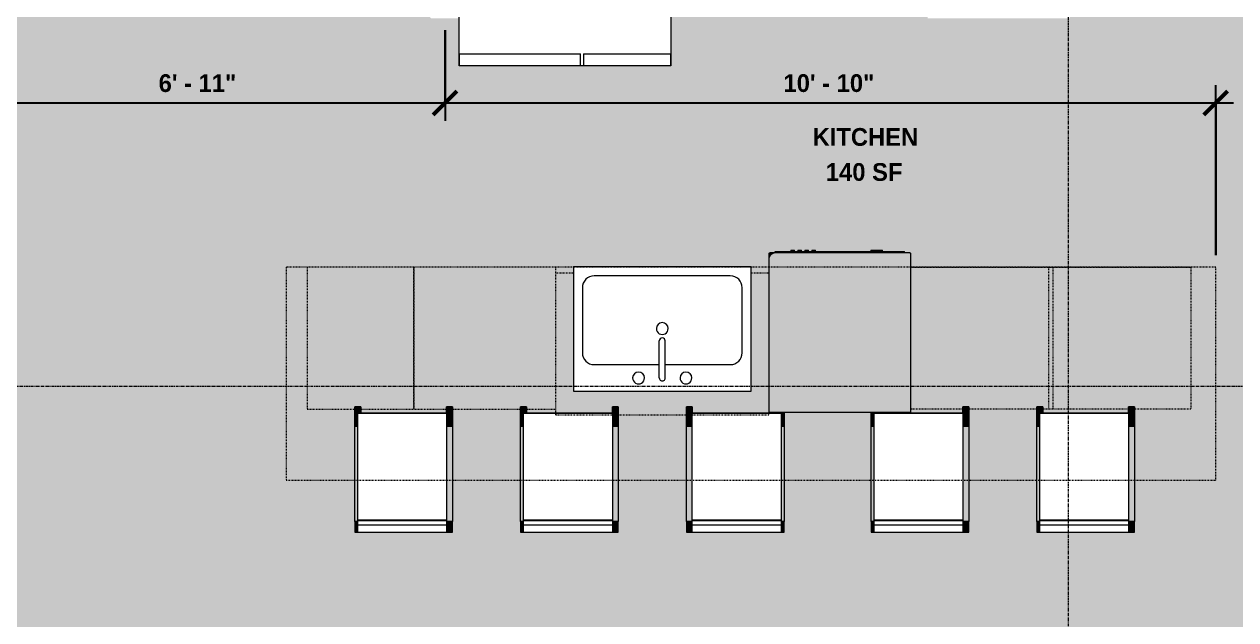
# Model space of a CAD drawing. Header units: inches. Extents: x -4105 to -1989, y 9836 to 11159.
# Drawn here: x -2349.7 to -2145.1, y 10127.8 to 10228.4 of the extents above; entities that cross this region are included whole.
import ezdxf

# ---------------------------------------------------------------- set-up
doc = ezdxf.new("R2010")
doc.units = ezdxf.units.IN
doc.header["$MEASUREMENT"] = 0
doc.linetypes.add('Dash', pattern=[0.25, 0.125, -0.125])
doc.linetypes.add('Grid Line 1_2_', pattern=[0.875, 0.5, -0.125, 0.125, -0.125])
for name, color, linetype, lineweight in [('0-1', 7, 'Continuous', 5), ('0-2', 7, 'Continuous', 9), ('A-ANNO-DIMS-1', 211, 'Continuous', 30), ('A-ANNO-DIMS-64', 211, 'Continuous', 9), ('A-AREA-IDEN', 2, 'Continuous', 9), ('A-AREA-PATT-2', 141, 'Continuous', 9), ('I-FURN', 30, 'Continuous', 9), ('P-SANR-FIXT', 6, 'Continuous', 9), ('Q-CASE-2', 31, 'Dash', 9), ('Q-CASE-HDLN', 31, 'Dash', 9), ('Q-SPCQ', 91, 'Continuous', 9), ('S-GRID-1', 1, 'Grid Line 1_2_', 9)]:
    doc.layers.add(name, color=color, linetype=linetype, lineweight=lineweight)
doc.styles.add('Century Gothic_B', font='GOTHICB.TTF', dxfattribs={"height": 3})
doc.dimstyles.new('OD_-_HS_-__1__Tol__', dxfattribs={"dimscale": 12, "dimtxt": 3.132505, "dimasz": 0.333333, "dimexe": 0.25, "dimexo": 0.166667, "dimgap": 0.083333, "dimtad": 1, "dimdec": 0, "dimzin": 3, "dimdsep": 46, "dimlunit": 4, "dimtxsty": 'Century Gothic_B', "dimblk1": 'OBLIQUE', "dimblk2": 'OBLIQUE', "dimsah": 1, "dimcen": 0.09, "dimdle": 0.25, "dimazin": 0, "dimtfac": 1, "dimtdec": 4, "dimtix": 1, "dimtmove": 0, "dimatfit": 3, "dimfxl": 1, "dimtvp": 1, "dimtfill": 1, "dimfrac": 2, "dimtolj": 1, "dimtzin": 0, "dimlwd": 30, "dimlwe": 30, "dimarcsym": 2})

# ---------------------------------------------------------------- blocks, each defined once
blk = doc.blocks.new('Refrigerator_-_Side-by-Side_6047 - 36_ X 30_-1372843-ENLARGED FLOOR PLAN - 1ST FLOOR PLAN - WEST')
at = {"layer": 'Q-SPCQ'}
for p, q in [((-17.88, 15.58), (17.87, 15.58)), ((-17.88, -14.42), (-17.88, 15.58)), ((-17.88, 15.58), (-3.13, 15.58)), ((-17.88, 15.58), (-17.88, 13.58)), ((-3.13, 13.58), (-3.13, 15.58)), ((-2.63, 15.58), (17.87, 15.58)), ((-2.63, 15.58), (-2.63, 13.58)), ((17.87, 15.58), (17.87, -14.42)), ((17.87, 13.58), (17.87, 15.58)), ((-3.13, 13.58), (-17.88, 13.58)), ((17.87, 13.58), (-2.63, 13.58)), ((17.87, -14.42), (-17.88, -14.42))]:
    blk.add_line(p, q, dxfattribs=at)
blk = doc.blocks.new('Sink Kitchen-Single - 30_ x 21_-V4-ENLARGED FLOOR PLAN - 1ST FLOOR PLAN - WEST')
at = {"layer": 'P-SANR-FIXT'}
for p, q in [((15.62, 10.59), (-14.38, 10.59)), ((-14.38, 10.59), (-14.38, -10.41)), ((15.62, -10.41), (15.62, 10.59)), ((0.12, 8.34), (0.12, 2.09)), ((1.12, 8.34), (1.12, 2.09)), ((0.12, 6.09), (-10.88, 6.09)), ((12.12, 6.09), (1.12, 6.09)), ((-12.88, 4.09), (-12.88, -6.91)), ((14.12, -6.91), (14.12, 4.09)), ((-10.88, -8.91), (12.12, -8.91)), ((-14.38, -10.41), (15.62, -10.41))]:
    blk.add_line(p, q, dxfattribs=at)
for centre, radius, start, end in [((-3.38, 8.34), 1, 360, 180), ((-3.38, 8.34), 1, 180, 0), ((0.62, 8.34), 0.5, 360, 180), ((4.62, 8.34), 1, 360, 180), ((4.62, 8.34), 1, 180, 360), ((-10.88, 4.09), 2, 90, 180), ((12.12, 4.09), 2, 360, 90), ((0.62, 2.09), 0.5, 180, 0), ((0.62, 0), 1, 360, 180), ((0.62, 0), 1, 180, 0), ((-10.88, -6.91), 2, 180, 270), ((12.12, -6.91), 2, 270, 0)]:
    blk.add_arc(centre, radius, start, end, dxfattribs=at)
blk = doc.blocks.new('Dishwasher_15404 - 34_ counter-V26-ENLARGED FLOOR PLAN - 1ST FLOOR PLAN - WEST')
at = {"layer": 'Q-SPCQ'}
for points in [[(0, 0), (26.73, 0.01), (26.82, 0.06), (26.87, 0.2), (26.87, 22.93), (26.84, 23.21), (26.68, 23.53), (26.56, 23.69), (26.3, 23.87), (26.08, 23.96), (25.8, 24), (0, 24), (0, 6.59)], [(25.8, 24), (26.08, 23.96), (26.34, 23.86), (26.56, 23.69), (26.73, 23.46), (26.84, 23.21), (26.87, 22.93), (26.87, 23.8), (26.82, 23.94), (26.68, 24), (25.99, 24)], [(26.87, 21.86), (26.87, 1.09), (27.12, 1.09), (27.12, 22.91), (26.87, 22.91)], [(27.12, 19.69), (27.37, 19.69), (27.37, 20.28), (27.12, 20.28)], [(27.12, 18.51), (27.37, 18.51), (27.37, 19.1), (27.12, 19.1)], [(27.12, 17.33), (27.37, 17.33), (27.37, 17.92), (27.12, 17.92)], [(27.12, 16.15), (27.37, 16.15), (27.37, 16.74), (27.12, 16.74)], [(27.12, 6.59), (27.12, 5.81), (27.37, 5.81), (27.37, 6.79), (27.12, 6.79), (27.12, 6.66)], [(27.12, 5.11), (27.12, 4.82), (27.37, 4.82), (27.37, 5.81), (27.12, 5.81), (27.12, 5.32)]]:
    blk.add_hatch(color=256, dxfattribs=at).paths.add_polyline_path(points, flags=0)
for p, q in [((0, 24), (0, 0)), ((25.8, 24), (0, 24)), ((26.68, 24), (25.8, 24)), ((26.87, 22.93), (26.87, 23.8)), ((26.87, 0.2), (26.87, 22.93)), ((26.87, 22.91), (27.12, 22.91)), ((27.12, 22.91), (27.12, 1.09)), ((27.37, 20.28), (27.12, 20.28)), ((27.12, 19.69), (27.37, 19.69)), ((27.37, 19.1), (27.12, 19.1)), ((27.12, 18.51), (27.37, 18.51)), ((27.37, 19.1), (27.37, 18.51)), ((27.37, 20.28), (27.37, 19.69)), ((27.37, 17.92), (27.12, 17.92)), ((27.12, 17.33), (27.37, 17.33)), ((27.37, 16.74), (27.12, 16.74)), ((27.37, 17.92), (27.37, 17.33)), ((27.37, 16.74), (27.37, 16.15)), ((27.12, 16.15), (27.37, 16.15)), ((27.37, 6.79), (27.12, 6.79)), ((27.37, 6.79), (27.37, 5.81)), ((27.12, 4.82), (27.37, 4.82)), ((27.37, 5.81), (27.37, 4.82)), ((26.87, 1.09), (27.12, 1.09)), ((0, 0), (26.68, 0))]:
    blk.add_line(p, q, dxfattribs=at)
for centre, radius, start, end in [((25.8, 22.93), 1.07, 360, 90), ((26.68, 23.8), 0.197, 0, 90), ((26.68, 0.2), 0.197, 270, 360), ((26.68, 0.2), 0.197, 285, 345)]:
    blk.add_arc(centre, radius, start, end, dxfattribs=at)
blk = doc.blocks.new('OD_CW_Countertop - OD_CW_Countertop-2216630-ENLARGED FLOOR PLAN - 1ST FLOOR PLAN - WEST')
at = {"layer": 'Q-CASE-HDLN'}
for p, q in [((157.76, 24), (0.74, 24)), ((0.74, 24), (0.74, -12)), ((157.76, -12), (157.76, 24)), ((0.74, -12), (157.76, -12))]:
    blk.add_line(p, q, dxfattribs=at)
blk = doc.blocks.new('Bar_Stool_6722_1_ - Bar_Stool_6722_1_-V27-ENLARGED FLOOR PLAN - 1ST FLOOR PLAN - WEST')
at = {"layer": 'I-FURN'}
for points in [[(0.81, 19.21), (1, 19.24), (1, 21.13), (0, 21.13), (0, 19.21), (0.5, 19.21)], [(0.5, 17.72), (0.5, 19.21), (0, 19.21), (0, 17.72)], [(1, 17.72), (1, 19.21), (0.5, 19.21), (0.5, 17.72), (0.81, 17.72)], [(10.94, 19.99), (15.5, 19.99), (15.5, 20.14), (1, 20.14), (1, 19.99)], [(16, 19.21), (16.5, 19.24), (16.5, 20.28), (15.5, 20.28), (15.5, 19.99), (16, 19.99), (16, 19.22)], [(16, 17.72), (16.5, 17.72), (16.5, 19.21), (16, 19.21), (16, 18.08)], [(0.81, 1.78), (1, 1.78), (1, 17.72), (0, 17.72), (0, 1.78)], [(16.5, 1.78), (16.5, 17.72), (16, 17.72), (16, 1.78), (16.08, 1.78)], [(0.81, 0.98), (1, 0.98), (1, 1.78), (0, 1.78), (0, 0.98)], [(0.81, 0), (1, 0), (1, 0.98), (0, 0.98), (0, 0)], [(16.08, 0.98), (16.5, 0.98), (16.5, 1.78), (16, 1.78), (16, 0.98)], [(16, 0), (16.5, 0), (16.5, 0.98), (16, 0.98), (16, 0.3)]]:
    blk.add_hatch(color=256, dxfattribs=at).paths.add_polyline_path(points, flags=0)
for p, q in [((0, 19.21), (0, 21.13)), ((1, 21.13), (0, 21.13)), ((1, 21.13), (1, 20.14)), ((0, 17.72), (0, 19.21)), ((1, 20.14), (15.5, 20.14)), ((1, 20.14), (1, 20.06)), ((1, 20.06), (1, 19.99)), ((16, 20), (1, 20)), ((1, 19.89), (1, 19.99)), ((1, 17.63), (1, 19.89)), ((15.5, 20.14), (15.5, 20.28)), ((15.5, 20.06), (15.5, 20.14)), ((15.5, 19.98), (15.5, 20.06)), ((16, 19.99), (16, 19.89)), ((16, 19.89), (16, 17.63)), ((16.5, 20.28), (16.5, 19.21)), ((16.5, 19.21), (16.5, 17.72)), ((0, 1.78), (0, 17.72)), ((1, 2.03), (1, 17.63)), ((16, 17.63), (16, 2.03)), ((16.5, 17.72), (16.5, 1.78)), ((1, 1.78), (0, 1.78)), ((0, 1.78), (0, 0.98)), ((1, 0.98), (0, 0.98)), ((0, 0.98), (0, 0)), ((1, 1.91), (1, 2.03)), ((16, 2.03), (1, 2.03)), ((1, 1.24), (1, 1.91)), ((16, 1.91), (1, 1.91)), ((1, 0), (1, 1.24)), ((1, 1.24), (16, 1.24)), ((16, 2.03), (16, 1.91)), ((16, 1.91), (16, 1.24)), ((16.5, 1.78), (16, 1.78)), ((16, 1.24), (16, 0)), ((16.5, 0.98), (16, 0.98)), ((16.5, 0.98), (16.5, 1.78)), ((16.5, 0), (16.5, 0.98)), ((0, 0), (1, 0)), ((1, 0), (16, 0)), ((16, 0), (16.5, 0))]:
    blk.add_line(p, q, dxfattribs=at)
blk = doc.blocks.new('Bar_Stool_6722_1_ - Bar_Stool_6722_1_-V28-ENLARGED FLOOR PLAN - 1ST FLOOR PLAN - WEST')
at = {"layer": 'I-FURN'}
for points in [[(16, 0), (16, -0.98), (16.5, -0.98), (16.5, 0)], [(1, 0), (0, 0), (0, -0.98), (1, -0.98), (1, -0.3)], [(1, -0.98), (0, -0.98), (0, -1.78), (1, -1.78), (1, -1.24)], [(1, -1.78), (0, -1.78), (0, -17.72), (1, -17.72), (1, -1.91)], [(16.5, -0.98), (16, -0.98), (16, -1.78), (16.5, -1.78), (16.5, -1.24)], [(16.5, -1.78), (16, -1.78), (16, -17.72), (16.5, -17.72), (16.5, -9.84)], [(0.5, -17.72), (0, -17.72), (0, -19.21), (0.5, -19.21), (0.5, -18.08)], [(1, -17.72), (0.5, -17.72), (0.5, -19.21), (1, -19.21), (1, -17.97)], [(16, -17.72), (16, -19.21), (16.5, -19.21), (16.5, -17.72)], [(1, -19.21), (0, -19.24), (0, -21.13), (1, -21.13), (1, -19.22)], [(13.84, -19.99), (1, -19.99), (1, -20.14), (15.5, -20.14), (15.5, -19.99)], [(16, -19.21), (16, -19.99), (15.5, -19.99), (15.5, -21.13), (16.5, -21.13), (16.5, -19.21)]]:
    blk.add_hatch(color=256, dxfattribs=at).paths.add_polyline_path(points, flags=0)
for p, q in [((1, 0), (0, 0)), ((0, 0), (0, -0.98)), ((0, -0.98), (1, -0.98)), ((0, -0.98), (0, -1.78)), ((0, -1.78), (1, -1.78)), ((0, -17.72), (0, -1.78)), ((1, -1.24), (1, 0)), ((16, 0), (1, 0)), ((1, -1.91), (1, -1.24)), ((16, -1.24), (1, -1.24)), ((1, -1.91), (16, -1.91)), ((1, -2.03), (1, -1.91)), ((1, -17.63), (1, -2.03)), ((1, -2.03), (16, -2.03)), ((16.5, 0), (16, 0)), ((16, 0), (16, -1.24)), ((16, -0.98), (16.5, -0.98)), ((16, -1.24), (16, -1.91)), ((16, -1.78), (16.5, -1.78)), ((16, -1.91), (16, -2.03)), ((16, -2.03), (16, -17.63)), ((16.5, -0.98), (16.5, 0)), ((16.5, -1.78), (16.5, -0.98)), ((16.5, -1.78), (16.5, -17.72)), ((0, -19.21), (0, -17.72)), ((1, -19.89), (1, -17.63)), ((16, -17.63), (16, -19.89)), ((16.5, -17.72), (16.5, -19.21)), ((0, -21.13), (0, -19.21)), ((1, -19.99), (1, -19.89)), ((1, -19.99), (1, -20.06)), ((1, -20), (16, -20)), ((1, -20.06), (1, -20.14)), ((15.5, -20.14), (1, -20.14)), ((1, -20.14), (1, -21.13)), ((15.5, -20.06), (15.5, -19.98)), ((15.5, -20.14), (15.5, -20.06)), ((15.5, -21.13), (15.5, -20.14)), ((16, -19.89), (16, -19.99)), ((16.5, -19.21), (16.5, -21.13)), ((0, -21.13), (1, -21.13)), ((15.5, -21.13), (16.5, -21.13))]:
    blk.add_line(p, q, dxfattribs=at)
blk = doc.blocks.new('Bar_Stool_6722_1_ - Bar_Stool_6722_1_-V29-ENLARGED FLOOR PLAN - 1ST FLOOR PLAN - WEST')
at = {"layer": 'I-FURN'}
for points in [[(1, 0), (0, 0), (0, -0.98), (1, -0.98), (1, -0.3)], [(16, 0), (16, -0.98), (16.5, -0.98), (16.5, 0), (16.37, 0)], [(1, -0.98), (0, -0.98), (0, -1.78), (1, -1.78), (1, -1.24)], [(1, -1.78), (0, -1.78), (0, -17.72), (1, -17.72), (1, -1.91)], [(16.37, -0.98), (16, -0.98), (16, -1.78), (16.5, -1.78), (16.5, -0.98)], [(16, -1.78), (16, -17.72), (16.5, -17.72), (16.5, -1.78), (16.37, -1.78)], [(0.5, -17.72), (0, -17.72), (0, -19.21), (0.5, -19.21), (0.5, -18.08)], [(1, -17.72), (0.5, -17.72), (0.5, -19.21), (1, -19.21), (1, -17.97)], [(16.37, -17.72), (16, -17.72), (16, -19.21), (16.5, -19.21), (16.5, -17.72)], [(1, -19.21), (0, -19.24), (0, -21.13), (1, -21.13), (1, -19.22)], [(9.78, -19.99), (1, -19.99), (1, -20.14), (15.5, -20.14), (15.5, -19.99)], [(16.37, -19.21), (16, -19.24), (16, -19.99), (15.5, -19.99), (15.5, -20.28), (16.5, -20.28), (16.5, -19.21)]]:
    blk.add_hatch(color=256, dxfattribs=at).paths.add_polyline_path(points, flags=0)
for p, q in [((1, 0), (0, 0)), ((0, 0), (0, -0.98)), ((0, -0.98), (1, -0.98)), ((0, -0.98), (0, -1.78)), ((0, -1.78), (1, -1.78)), ((0, -17.72), (0, -1.78)), ((1, -1.24), (1, 0)), ((16, 0), (1, 0)), ((1, -1.91), (1, -1.24)), ((16, -1.24), (1, -1.24)), ((1, -1.91), (16, -1.91)), ((1, -2.03), (1, -1.91)), ((1, -17.63), (1, -2.03)), ((1, -2.03), (16, -2.03)), ((16.5, 0), (16, 0)), ((16, 0), (16, -1.24)), ((16, -0.98), (16.5, -0.98)), ((16, -1.24), (16, -1.91)), ((16, -1.78), (16.5, -1.78)), ((16, -1.91), (16, -2.03)), ((16, -2.03), (16, -17.63)), ((16.5, -0.98), (16.5, 0)), ((16.5, -1.78), (16.5, -0.98)), ((16.5, -1.78), (16.5, -17.72)), ((0, -19.21), (0, -17.72)), ((1, -19.89), (1, -17.63)), ((16, -17.63), (16, -19.89)), ((16.5, -17.72), (16.5, -19.21)), ((0, -21.13), (0, -19.21)), ((1, -19.99), (1, -19.89)), ((1, -19.99), (1, -20.06)), ((1, -20), (16, -20)), ((1, -20.06), (1, -20.14)), ((15.5, -20.14), (1, -20.14)), ((1, -20.14), (1, -21.13)), ((15.5, -20.06), (15.5, -19.98)), ((15.5, -20.14), (15.5, -20.06)), ((15.5, -20.28), (15.5, -20.14)), ((16, -19.89), (16, -19.99)), ((16.5, -19.21), (16.5, -20.28)), ((0, -21.13), (1, -21.13))]:
    blk.add_line(p, q, dxfattribs=at)
blk = doc.blocks.new('Base Cabinet-Double Door _ 1 Drawer - 36_-2217066-ENLARGED FLOOR PLAN - 1ST FLOOR PLAN - WEST')
at = {"layer": 'Q-CASE-2'}
for p, q in [((-17.26, -24), (-17.26, 0)), ((-17.26, 0), (18.74, 0)), ((18.74, 0), (18.74, -24)), ((-14.26, -24), (-17.26, -24)), ((18.74, -24), (15.74, -24))]:
    blk.add_line(p, q, dxfattribs=at)
blk = doc.blocks.new('Base Cabinet-Single Door _ Drawer - 24_-V63-ENLARGED FLOOR PLAN - 1ST FLOOR PLAN - WEST')
at = {"layer": 'Q-CASE-2'}
for p, q in [((-11.26, 24), (-11.26, 0)), ((12.74, 24), (-11.26, 24)), ((12.74, 0), (12.74, 24)), ((-11.26, 0), (12.74, 0))]:
    blk.add_line(p, q, dxfattribs=at)
blk = doc.blocks.new('Base Cabinet-Single Door _ Drawer - 18_-V64-ENLARGED FLOOR PLAN - 1ST FLOOR PLAN - WEST')
at = {"layer": 'Q-CASE-2'}
for p, q in [((-8.26, 24), (-8.26, 0)), ((9.74, 24), (-8.26, 24)), ((9.74, 0), (9.74, 24)), ((-8.26, 0), (9.74, 0))]:
    blk.add_line(p, q, dxfattribs=at)
blk = doc.blocks.new('Base Cabinet-Single Door _ Drawer - 24_-V61-ENLARGED FLOOR PLAN - 1ST FLOOR PLAN - WEST')
at = {"layer": 'Q-CASE-2'}
for p, q in [((-11.26, -24), (-11.26, 0)), ((-11.26, 0), (12.74, 0)), ((12.74, 0), (12.74, -24)), ((12.74, -24), (-11.26, -24))]:
    blk.add_line(p, q, dxfattribs=at)
blk = doc.blocks.new('DIMBLOCK124-ENLARGED FLOOR PLAN - 1ST FLOOR PLAN - WEST')
at = {"layer": 'A-ANNO-DIMS-64', "lineweight": 30, "transparency": 16777216}
for p, q in [((-2278.64, 10227.37), (-2278.64, 10212.08)), ((-2278.64, 10215.08), (-2278.64, 10227.37)), ((-2361.9, 10215.91), (-2361.9, 10212.08)), ((-2361.9, 10215.08), (-2361.9, 10215.91)), ((-2364.9, 10215.08), (-2278.64, 10215.08))]:
    blk.add_line(p, q, dxfattribs=at)
at = {"layer": 'A-ANNO-DIMS-64', "lineweight": 50, "transparency": 16777216}
for p, q in [((-2361.9, 10215.08), (-2359.9, 10217.08)), ((-2278.64, 10215.08), (-2276.64, 10217.08)), ((-2361.9, 10215.08), (-2363.9, 10213.08)), ((-2278.64, 10215.08), (-2280.64, 10213.08))]:
    blk.add_line(p, q, dxfattribs=at)
at = {"layer": 'A-ANNO-DIMS-64', "color": 0, "lineweight": 30, "transparency": 16777216, "insert": (-2327.03, 10219.93), "char_height": 3, "width": 16.2294, "attachment_point": 1, "line_spacing_factor": 0.984502, "style": 'Century Gothic_B', "bg_fill": 3, "box_fill_scale": 1.25, "bg_fill_color": 256, "bg_fill_true_color": 13158600, "bg_fill_transparency": 0}
blk.add_mtext('6\' - 11"', dxfattribs=at)
blk = doc.blocks.new('_Oblique')
at = {"color": 0, "linetype": 'ByBlock', "lineweight": -2}
blk.add_line((-0.5, -0.5), (0.5, 0.5), dxfattribs=at)
blk = doc.blocks.new('DIMBLOCK125-ENLARGED FLOOR PLAN - 1ST FLOOR PLAN - WEST')
at = {"layer": 'A-ANNO-DIMS-64', "lineweight": 30, "transparency": 16777216}
for p, q in [((-2278.64, 10227.37), (-2278.64, 10212.08)), ((-2278.64, 10215.08), (-2278.64, 10227.37)), ((-2148.45, 10189.37), (-2148.45, 10218.08)), ((-2278.64, 10215.08), (-2145.45, 10215.08)), ((-2148.45, 10215.08), (-2148.45, 10189.37))]:
    blk.add_line(p, q, dxfattribs=at)
at = {"layer": 'A-ANNO-DIMS-64', "lineweight": 50, "transparency": 16777216}
for p, q in [((-2278.64, 10215.08), (-2276.64, 10217.08)), ((-2148.45, 10215.08), (-2146.45, 10217.08)), ((-2278.64, 10215.08), (-2280.64, 10213.08)), ((-2148.45, 10215.08), (-2150.45, 10213.08))]:
    blk.add_line(p, q, dxfattribs=at)
at = {"layer": 'A-ANNO-DIMS-64', "color": 0, "lineweight": 30, "transparency": 16777216, "insert": (-2221.47, 10219.93), "char_height": 3, "width": 19.0337, "attachment_point": 1, "line_spacing_factor": 0.984502, "style": 'Century Gothic_B', "bg_fill": 3, "box_fill_scale": 1.25, "bg_fill_color": 256, "bg_fill_true_color": 13158600, "bg_fill_transparency": 0}
blk.add_mtext('10\' - 10"', dxfattribs=at)
blk = doc.blocks.new('CTR - 1st Phase - Shell_rvt-1-ENLARGED FLOOR PLAN - 1ST FLOOR PLAN - WEST')
at = {"layer": 'S-GRID-1'}
for p, q in [((-2173.32, 9836.18), (-2173.32, 11126.32)), ((-1989.4, 10167.19), (-4072.56, 10167.19))]:
    blk.add_line(p, q, dxfattribs=at)
blk = doc.blocks.new('CTR - 1st Phase - Unit Layouts_rvt-1-ENLARGED FLOOR PLAN - 1ST FLOOR PLAN - WEST')
at = {"layer": '0-2'}
for name, p, rotation in [('Refrigerator_-_Side-by-Side_6047 - 36_ X 30_-1372843-ENLARGED FLOOR PLAN - 1ST FLOOR PLAN - WEST', (-2258.39, 10236.95), 180), ('Dishwasher_15404 - 34_ counter-V26-ENLARGED FLOOR PLAN - 1ST FLOOR PLAN - WEST', (-2199.94, 10162.87), 89.99999999990716), ('OD_CW_Countertop - OD_CW_Countertop-2216630-ENLARGED FLOOR PLAN - 1ST FLOOR PLAN - WEST', (-2147.71, 10175.37), 180), ('Sink Kitchen-Single - 30_ x 21_-V4-ENLARGED FLOOR PLAN - 1ST FLOOR PLAN - WEST', (-2241.33, 10176.97), 180), ('Base Cabinet-Single Door _ Drawer - 24_-V61-ENLARGED FLOOR PLAN - 1ST FLOOR PLAN - WEST', (-2187.21, 10163.37), 180), ('Base Cabinet-Single Door _ Drawer - 24_-V61-ENLARGED FLOOR PLAN - 1ST FLOOR PLAN - WEST', (-2163.93, 10163.37), 180), ('Base Cabinet-Double Door _ 1 Drawer - 36_-2217066-ENLARGED FLOOR PLAN - 1ST FLOOR PLAN - WEST', (-2241.21, 10162.37), 180), ('Bar_Stool_6722_1_ - Bar_Stool_6722_1_-V28-ENLARGED FLOOR PLAN - 1ST FLOOR PLAN - WEST', (-2277.38, 10142.6), 180), ('Bar_Stool_6722_1_ - Bar_Stool_6722_1_-V28-ENLARGED FLOOR PLAN - 1ST FLOOR PLAN - WEST', (-2249.38, 10142.6), 180), ('Bar_Stool_6722_1_ - Bar_Stool_6722_1_-V29-ENLARGED FLOOR PLAN - 1ST FLOOR PLAN - WEST', (-2190.16, 10142.6), 180), ('Bar_Stool_6722_1_ - Bar_Stool_6722_1_-V28-ENLARGED FLOOR PLAN - 1ST FLOOR PLAN - WEST', (-2162.16, 10142.6), 180)]:
    blk.add_blockref(name, p, dxfattribs=dict(at, rotation=rotation))
for name, p in [('Base Cabinet-Single Door _ Drawer - 18_-V64-ENLARGED FLOOR PLAN - 1ST FLOOR PLAN - WEST', (-2293.68, 10163.37)), ('Base Cabinet-Single Door _ Drawer - 24_-V63-ENLARGED FLOOR PLAN - 1ST FLOOR PLAN - WEST', (-2272.68, 10163.37)), ('Bar_Stool_6722_1_ - Bar_Stool_6722_1_-V27-ENLARGED FLOOR PLAN - 1ST FLOOR PLAN - WEST', (-2237.88, 10142.6))]:
    blk.add_blockref(name, p, dxfattribs=at)
at = {"layer": 'A-AREA-IDEN', "char_height": 3, "attachment_point": 1, "style": 'Century Gothic_B'}
for s, insert, width in [('KITCHEN', (-2216.55, 10210.84), 19.594), ('140 SF', (-2214.31, 10204.92), 14.14)]:
    blk.add_mtext(s, dxfattribs=dict(at, insert=insert, width=width))
at = {"layer": 'A-ANNO-DIMS-1'}
dim = blk.add_linear_dim(base=(-2278.64, 10215.08), p1=(-2361.9, 10217.91), p2=(-2278.64, 10229.37), dimstyle='OD_-_HS_-__1__Tol__', override={"dimpost": '<>', "dimfxl": 84.046205}, dxfattribs=at)
dim.commit()
dim.dimension.update_dxf_attribs({"geometry": 'DIMBLOCK124-ENLARGED FLOOR PLAN - 1ST FLOOR PLAN - WEST', "text_midpoint": (-2320.27, 10217.66)})
dim = blk.add_linear_dim(base=(-2148.45, 10215.08), p1=(-2278.64, 10229.37), p2=(-2148.45, 10187.37), dimstyle='OD_-_HS_-__1__Tol__', override={"dimpost": '<>', "dimfxl": 136.796472}, dxfattribs=at)
dim.commit()
dim.dimension.update_dxf_attribs({"geometry": 'DIMBLOCK125-ENLARGED FLOOR PLAN - 1ST FLOOR PLAN - WEST', "text_midpoint": (-2213.54, 10217.66)})

msp = doc.modelspace()

# ---------------------------------------------------------------- block references
at = {"layer": '0-1'}
msp.add_blockref('CTR - 1st Phase - Unit Layouts_rvt-1-ENLARGED FLOOR PLAN - 1ST FLOOR PLAN - WEST', (0, 0), dxfattribs=at)

# ---------------------------------------------------------------- next in the draw order: hatches: boundary and pattern name
at = {"layer": 'A-AREA-PATT-2'}
h = msp.add_hatch(color=256, dxfattribs=at)
h.paths.add_polyline_path([(-2487.93, 10362.76), (-2486.7, 10363.99), (-2461.24, 10338.54), (-2462.48, 10337.3), (-2486.52, 10361.34)], flags=0)
h.paths.add_polyline_path([(-2262.92, 10018.71), (-2251.43, 10018.71), (-2251.43, 10034.84), (-2250.77, 10034.84), (-2250.75, 10034.87), (-2250.28, 10034.87), (-2250.28, 10034.84), (-2235.09, 10034.84), (-2235.09, 10034.87), (-2234.1, 10034.87), (-2234.1, 10034.84), (-2233.43, 10034.84), (-2233.43, 10030.84), (-2197.43, 10030.84), (-2197.43, 10034.84), (-2196.77, 10034.84), (-2196.77, 10034.87), (-2195.78, 10034.87), (-2195.78, 10034.84), (-2180.58, 10034.84), (-2180.58, 10034.87), (-2180.09, 10034.87), (-2180.09, 10034.84), (-2179.43, 10034.84), (-2179.43, 10018.71), (-2106.45, 10018.71), (-2106.45, 10253.37), (-2107.88, 10253.37), (-2107.88, 10241.12), (-2124.38, 10241.12), (-2124.38, 10253.37), (-2125.88, 10253.37), (-2125.88, 10241.12), (-2148.38, 10241.12), (-2148.38, 10253.37), (-2173.13, 10253.37), (-2173.13, 10229.37), (-2197.13, 10229.37), (-2197.13, 10253.37), (-2197.88, 10253.37), (-2197.88, 10241.12), (-2220.38, 10241.12), (-2220.38, 10253.37), (-2221.88, 10253.37), (-2221.88, 10241.12), (-2238.38, 10241.12), (-2238.38, 10253.37), (-2276.26, 10253.37), (-2276.26, 10251.37), (-2240.51, 10251.37), (-2240.51, 10221.37), (-2276.26, 10221.37), (-2276.26, 10229.37), (-2281.01, 10229.37), (-2335.38, 10283.75), (-2332.03, 10287.1), (-2323.54, 10278.62), (-2305.63, 10296.52), (-2298.27, 10296.52), (-2298.27, 10297.27), (-2295.77, 10297.27), (-2295.77, 10296.52), (-2258.52, 10296.52), (-2258.52, 10295.15), (-2223.52, 10295.15), (-2223.52, 10296.52), (-2223.27, 10296.52), (-2223.27, 10297.27), (-2218.27, 10297.27), (-2218.27, 10296.52), (-2218.02, 10296.52), (-2218.02, 10295.15), (-2183.02, 10295.15), (-2183.02, 10296.52), (-2145.77, 10296.52), (-2145.77, 10297.27), (-2143.27, 10297.27), (-2143.27, 10296.52), (-2106.45, 10296.52), (-2106.45, 10412.79), (-2290.11, 10412.79), (-2290.11, 10388.87), (-2294.86, 10388.87), (-2294.86, 10412.79), (-2384.06, 10412.79), (-2384.06, 10412.6), (-2331.47, 10412.6), (-2331.47, 10388.6), (-2384.06, 10388.6), (-2384.06, 10351.35), (-2390.17, 10345.24), (-2363.3, 10318.37), (-2336.05, 10345.62), (-2294.86, 10345.62), (-2294.86, 10352.87), (-2290.11, 10352.87), (-2290.11, 10340.87), (-2334.08, 10340.87), (-2359.94, 10315.02), (-2357.48, 10312.56), (-2360.84, 10309.2), (-2398.47, 10346.84), (-2399, 10346.31), (-2400.77, 10348.07), (-2400.24, 10348.6), (-2422.34, 10370.7), (-2421.37, 10371.67), (-2441.87, 10392.18), (-2442.85, 10391.21), (-2443.02, 10391.38), (-2443.55, 10390.85), (-2445.32, 10392.62), (-2444.79, 10393.15), (-2450.46, 10398.82), (-2460.36, 10388.92), (-2461.06, 10389.63), (-2462.48, 10388.21), (-2463.85, 10389.58), (-2464.29, 10389.14), (-2464.33, 10389.18), (-2488.91, 10364.61), (-2488.86, 10364.57), (-2489.3, 10364.13), (-2487.93, 10362.76), (-2489.35, 10361.34), (-2448.79, 10320.78), (-2452.15, 10317.42), (-2465.14, 10330.41), (-2475.95, 10330.41), (-2475.95, 10332.16), (-2476.57, 10332.16), (-2476.57, 10334.16), (-2475.95, 10334.16), (-2475.95, 10335.29), (-2473.95, 10335.29), (-2473.95, 10335.16), (-2469.89, 10335.16), (-2492, 10357.28), (-2492.88, 10356.39), (-2513.26, 10376.76), (-2519.95, 10376.76), (-2519.95, 10335.16), (-2517.95, 10335.16), (-2517.95, 10335.29), (-2515.95, 10335.29), (-2515.95, 10334.16), (-2515.32, 10334.16), (-2515.32, 10332.16), (-2515.95, 10332.16), (-2515.95, 10330.41), (-2514.2, 10330.41), (-2514.2, 10324.39), (-2512.52, 10324.39), (-2511.56, 10324.26), (-2510.66, 10323.89), (-2509.89, 10323.3), (-2509.3, 10322.53), (-2508.92, 10321.63), (-2508.8, 10320.59), (-2508.8, 10319.28), (-2505.77, 10319.62), (-2504.77, 10320.82), (-2503.77, 10321.38), (-2502.77, 10321.65), (-2501.77, 10321.83), (-2500.77, 10321.91), (-2498.78, 10321.74), (-2496.77, 10321.2), (-2494.77, 10320.47), (-2492.77, 10319.54), (-2490.77, 10318.15), (-2489.77, 10317.15), (-2489.27, 10316.29), (-2488.77, 10314.91), (-2488.77, 10313.91), (-2489.27, 10312.54), (-2489.77, 10311.67), (-2490.77, 10310.67), (-2492.88, 10309.24), (-2494.77, 10308.35), (-2496.95, 10307.58), (-2498.78, 10307.09), (-2500.77, 10306.91), (-2501.77, 10307), (-2502.77, 10307.18), (-2503.77, 10307.45), (-2504.77, 10308.01), (-2505.77, 10309.21), (-2508.8, 10309.55), (-2508.8, 10308.16), (-2508.92, 10307.2), (-2509.3, 10306.3), (-2509.89, 10305.53), (-2510.66, 10304.94), (-2511.56, 10304.57), (-2512.52, 10304.44), (-2519.95, 10304.44), (-2519.95, 10296.41), (-2495.95, 10296.41), (-2495.95, 10205.14), (-2459.95, 10205.14), (-2459.95, 10210.52), (-2459.07, 10210.52), (-2459.07, 10174.52), (-2456.07, 10174.52), (-2456.07, 10210.52), (-2455.2, 10210.52), (-2455.2, 10175.14), (-2453.57, 10175.14), (-2453.57, 10170.39), (-2519.95, 10170.39), (-2519.95, 10120.71), (-2439.95, 10120.71), (-2439.95, 10042.71), (-2519.95, 10042.71), (-2519.95, 10022.31), (-2522.14, 10022.31), (-2522.14, 10021.59), (-2519.45, 10021.59), (-2519.45, 10038.71), (-2501.45, 10038.71), (-2501.45, 10020.71), (-2518.41, 10020.71), (-2518.41, 10018.71), (-2364.27, 10018.71), (-2364.27, 10131.77), (-2359.52, 10131.77), (-2359.52, 10018.71), (-2263.92, 10018.71)], flags=0)
h.paths.add_polyline_path([(-2159.92, 10031.79), (-2159.92, 10037.79), (-2160.92, 10037.79), (-2160.92, 10073.79), (-2159.92, 10073.79), (-2159.92, 10079.79), (-2124.92, 10079.79), (-2124.92, 10031.79), (-2157.74, 10031.79)], flags=0)
h.paths.add_polyline_path([(-2263.92, 10031.79), (-2298.92, 10031.79), (-2298.92, 10079.79), (-2263.92, 10079.79), (-2263.92, 10073.79), (-2262.92, 10073.79), (-2262.92, 10037.79), (-2263.92, 10037.79)], flags=0)
h.paths.add_polyline_path([(-2176, 10083.11), (-2247.92, 10083.11), (-2247.92, 10084.11), (-2253.92, 10084.11), (-2253.92, 10119.11), (-2169.92, 10119.11), (-2169.92, 10084.11), (-2175.92, 10084.11), (-2175.92, 10083.11)], flags=0)
h.paths.add_polyline_path([(-2510.43, 10122.65), (-2519.45, 10122.65), (-2519.45, 10140.65), (-2501.45, 10140.65), (-2501.45, 10122.65)], flags=0)
h.paths.add_polyline_path([(-2293.38, 10142.6), (-2293.88, 10142.6), (-2293.88, 10163.73), (-2292.88, 10163.73), (-2292.88, 10162.73), (-2278.38, 10162.73), (-2278.38, 10163.73), (-2277.38, 10163.73), (-2277.38, 10142.6), (-2292.88, 10142.6)], flags=0)
h.paths.add_polyline_path([(-2265.88, 10142.6), (-2265.88, 10163.73), (-2264.88, 10163.73), (-2264.88, 10162.73), (-2250.38, 10162.73), (-2250.38, 10163.73), (-2249.38, 10163.72), (-2249.38, 10142.6), (-2265.38, 10142.6)], flags=0)
h.paths.add_polyline_path([(-2162.16, 10142.6), (-2178.66, 10142.6), (-2178.66, 10163.73), (-2177.66, 10163.73), (-2177.66, 10162.73), (-2163.16, 10162.73), (-2163.16, 10163.73), (-2162.16, 10163.73), (-2162.16, 10142.9)], flags=0)
h.paths.add_polyline_path([(-2190.16, 10142.6), (-2206.66, 10142.6), (-2206.66, 10162.87), (-2221.38, 10162.87), (-2221.38, 10142.6), (-2237.88, 10142.6), (-2237.88, 10163.73), (-2236.88, 10163.73), (-2236.88, 10162.73), (-2222.38, 10162.73), (-2222.38, 10162.87), (-2223.94, 10162.87), (-2223.92, 10189.61), (-2223.89, 10189.69), (-2223.75, 10189.75), (-2222.85, 10189.77), (-2222.85, 10190), (-2220.23, 10190), (-2220.23, 10190.25), (-2219.64, 10190.25), (-2219.64, 10190), (-2219.05, 10190), (-2219.05, 10190.25), (-2218.45, 10190.25), (-2218.45, 10190), (-2217.86, 10190), (-2217.86, 10190.25), (-2217.27, 10190.25), (-2217.27, 10190), (-2216.68, 10190), (-2216.68, 10190.25), (-2216.09, 10190.25), (-2216.09, 10190), (-2206.74, 10190), (-2206.74, 10190.25), (-2204.77, 10190.25), (-2204.77, 10190), (-2201.04, 10190), (-2201.04, 10189.75), (-2200.09, 10189.74), (-2200, 10189.69), (-2199.94, 10189.55), (-2199.94, 10162.87), (-2205.66, 10162.87), (-2205.66, 10162.73), (-2191.16, 10162.73), (-2191.16, 10163.73), (-2190.16, 10163.72), (-2190.16, 10142.9)], flags=0)
h.paths.add_polyline_path([(-2238.57, 10166.37), (-2256.94, 10166.37), (-2256.94, 10187.37), (-2226.94, 10187.37), (-2226.94, 10166.37), (-2237.88, 10166.37)], flags=0)
h.paths.add_polyline_path([(-2360.15, 10167.77), (-2364.27, 10167.77), (-2364.27, 10170.39), (-2417.57, 10170.39), (-2417.57, 10175.14), (-2364.27, 10175.14), (-2364.27, 10229.55), (-2422.18, 10287.46), (-2455.2, 10254.44), (-2455.2, 10244.52), (-2459.95, 10244.52), (-2459.95, 10256.41), (-2425.54, 10290.82), (-2426.69, 10291.97), (-2423.33, 10295.33), (-2359.52, 10231.52), (-2359.52, 10167.77)], flags=0)
h.paths.add_polyline_path([(-2123.13, 10238.88), (-2123.13, 10240.37), (-2122.64, 10240.37), (-2122.64, 10238.88)], flags=0)
h.paths.add_polyline_path([(-2146.64, 10238.88), (-2147.13, 10238.88), (-2147.13, 10240.37), (-2146.64, 10240.37), (-2146.64, 10239.37)], flags=0)
h.paths.add_polyline_path([(-2159.13, 10238.88), (-2159.13, 10240.37), (-2158.64, 10240.37), (-2158.64, 10238.88)], flags=0)
h.paths.add_polyline_path([(-2163.63, 10238.88), (-2163.63, 10240.37), (-2163.14, 10240.37), (-2163.14, 10238.88)], flags=0)
h.paths.add_polyline_path([(-2223.13, 10238.88), (-2223.62, 10238.88), (-2223.62, 10240.37), (-2223.13, 10240.37), (-2223.13, 10239.37)], flags=0)
h.paths.add_polyline_path([(-2218.64, 10238.88), (-2219.13, 10238.88), (-2219.13, 10240.37), (-2218.64, 10240.37), (-2218.64, 10239.37)], flags=0)
h.paths.add_polyline_path([(-2106.45, 10258.12), (-2106.45, 10259.74), (-2130.7, 10259.74), (-2130.7, 10269.24), (-2131.2, 10269.25), (-2131.2, 10269.74), (-2130.7, 10269.74), (-2130.7, 10285.99), (-2131.2, 10286), (-2131.2, 10286.74), (-2130.7, 10286.74), (-2130.7, 10287.74), (-2106.45, 10287.74), (-2106.45, 10291.77), (-2133.62, 10291.77), (-2133.62, 10289.77), (-2138.37, 10289.77), (-2138.37, 10291.77), (-2143.27, 10291.77), (-2143.27, 10291.02), (-2145.77, 10291.02), (-2145.77, 10291.77), (-2146.02, 10291.77), (-2146.02, 10295.15), (-2181.02, 10295.15), (-2181.02, 10293.77), (-2218.02, 10293.77), (-2218.02, 10291.77), (-2218.27, 10291.77), (-2218.27, 10291.02), (-2223.27, 10291.02), (-2223.27, 10291.77), (-2223.52, 10291.77), (-2223.52, 10293.77), (-2260.52, 10293.77), (-2260.52, 10295.15), (-2295.52, 10295.15), (-2295.52, 10291.77), (-2295.77, 10291.77), (-2295.77, 10291.02), (-2298.27, 10291.02), (-2298.27, 10291.77), (-2303.67, 10291.77), (-2320.18, 10275.26), (-2303.05, 10258.12), (-2138.37, 10258.12), (-2138.37, 10259.77), (-2133.62, 10259.77), (-2133.62, 10258.12), (-2114.93, 10258.12)], flags=0)
h.paths.add_polyline_path([(-2476.55, 10310.41), (-2477.7, 10310.41), (-2477.7, 10330.41), (-2475.95, 10330.41), (-2475.95, 10310.41)], flags=0)
h.paths.add_polyline_path([(-2519.95, 10324.39), (-2515.95, 10324.39), (-2515.95, 10330.41), (-2519.95, 10330.41), (-2519.95, 10329.24)], flags=0)
h.paths.add_polyline_path([(-2169.1, 10331.8), (-2247.1, 10331.8), (-2247.1, 10411.8), (-2169.1, 10411.8), (-2169.1, 10357.81)], flags=0)
h.paths.add_polyline_path([(-2393.52, 10348.6), (-2388.81, 10353.31), (-2388.81, 10412.79), (-2436.49, 10412.79), (-2447.1, 10402.18), (-2441.43, 10396.51), (-2440.9, 10397.04), (-2439.13, 10395.27), (-2439.66, 10394.74), (-2439.49, 10394.57), (-2440.9, 10393.15), (-2418.98, 10371.23), (-2419.95, 10370.26), (-2399.45, 10349.75), (-2397.06, 10352.14), (-2396.88, 10351.96), (-2396.35, 10352.49), (-2394.59, 10350.72), (-2395.12, 10350.19), (-2393.97, 10349.05)], flags=0)
h.paths.add_polyline_path([(-2417.61, 10375.38), (-2435.29, 10393.06), (-2416.9, 10411.44), (-2399.22, 10393.76), (-2416.9, 10376.09)], flags=0)
h.paths.add_polyline_path([(-2312.97, 10381.13), (-2313.97, 10381.13), (-2315.34, 10381.63), (-2316.21, 10382.13), (-2317.21, 10383.13), (-2318.6, 10385.13), (-2319.53, 10387.13), (-2320.26, 10389.13), (-2320.8, 10391.13), (-2320.97, 10393.13), (-2320.88, 10394.12), (-2320.71, 10395.13), (-2320.44, 10396.13), (-2319.87, 10397.13), (-2318.68, 10398.13), (-2318.33, 10401.15), (-2319.72, 10401.15), (-2320.69, 10401.28), (-2321.58, 10401.65), (-2322.36, 10402.24), (-2322.95, 10403.01), (-2323.32, 10403.91), (-2323.45, 10404.88), (-2323.45, 10412.6), (-2303.49, 10412.6), (-2303.49, 10404.88), (-2303.62, 10403.91), (-2303.99, 10403.01), (-2304.59, 10402.24), (-2305.36, 10401.65), (-2306.26, 10401.28), (-2307.3, 10401.15), (-2308.61, 10401.15), (-2308.26, 10398.13), (-2307.07, 10397.13), (-2306.5, 10396.13), (-2306.23, 10395.13), (-2306.06, 10394.12), (-2305.97, 10393.13), (-2306.14, 10391.13), (-2306.68, 10389.13), (-2307.55, 10386.83), (-2308.34, 10385.13), (-2309.73, 10383.13), (-2310.73, 10382.13), (-2311.6, 10381.63), (-2312.79, 10381.19)], flags=0)
h.paths.add_polyline_path([(-2165.1, 10393.3), (-2165.1, 10411.3), (-2147.1, 10411.3), (-2147.1, 10393.3), (-2161.15, 10393.3)], flags=0)
h.paths.add_polyline_path([(-2249.03, 10393.3), (-2267.03, 10393.3), (-2267.03, 10411.3), (-2249.03, 10411.3)], flags=0)

# ---------------------------------------------------------------- next in the draw order: block references
at = {"layer": '0-1'}
msp.add_blockref('CTR - 1st Phase - Shell_rvt-1-ENLARGED FLOOR PLAN - 1ST FLOOR PLAN - WEST', (0, 0), dxfattribs=at)

doc.saveas('drawing.dxf')
